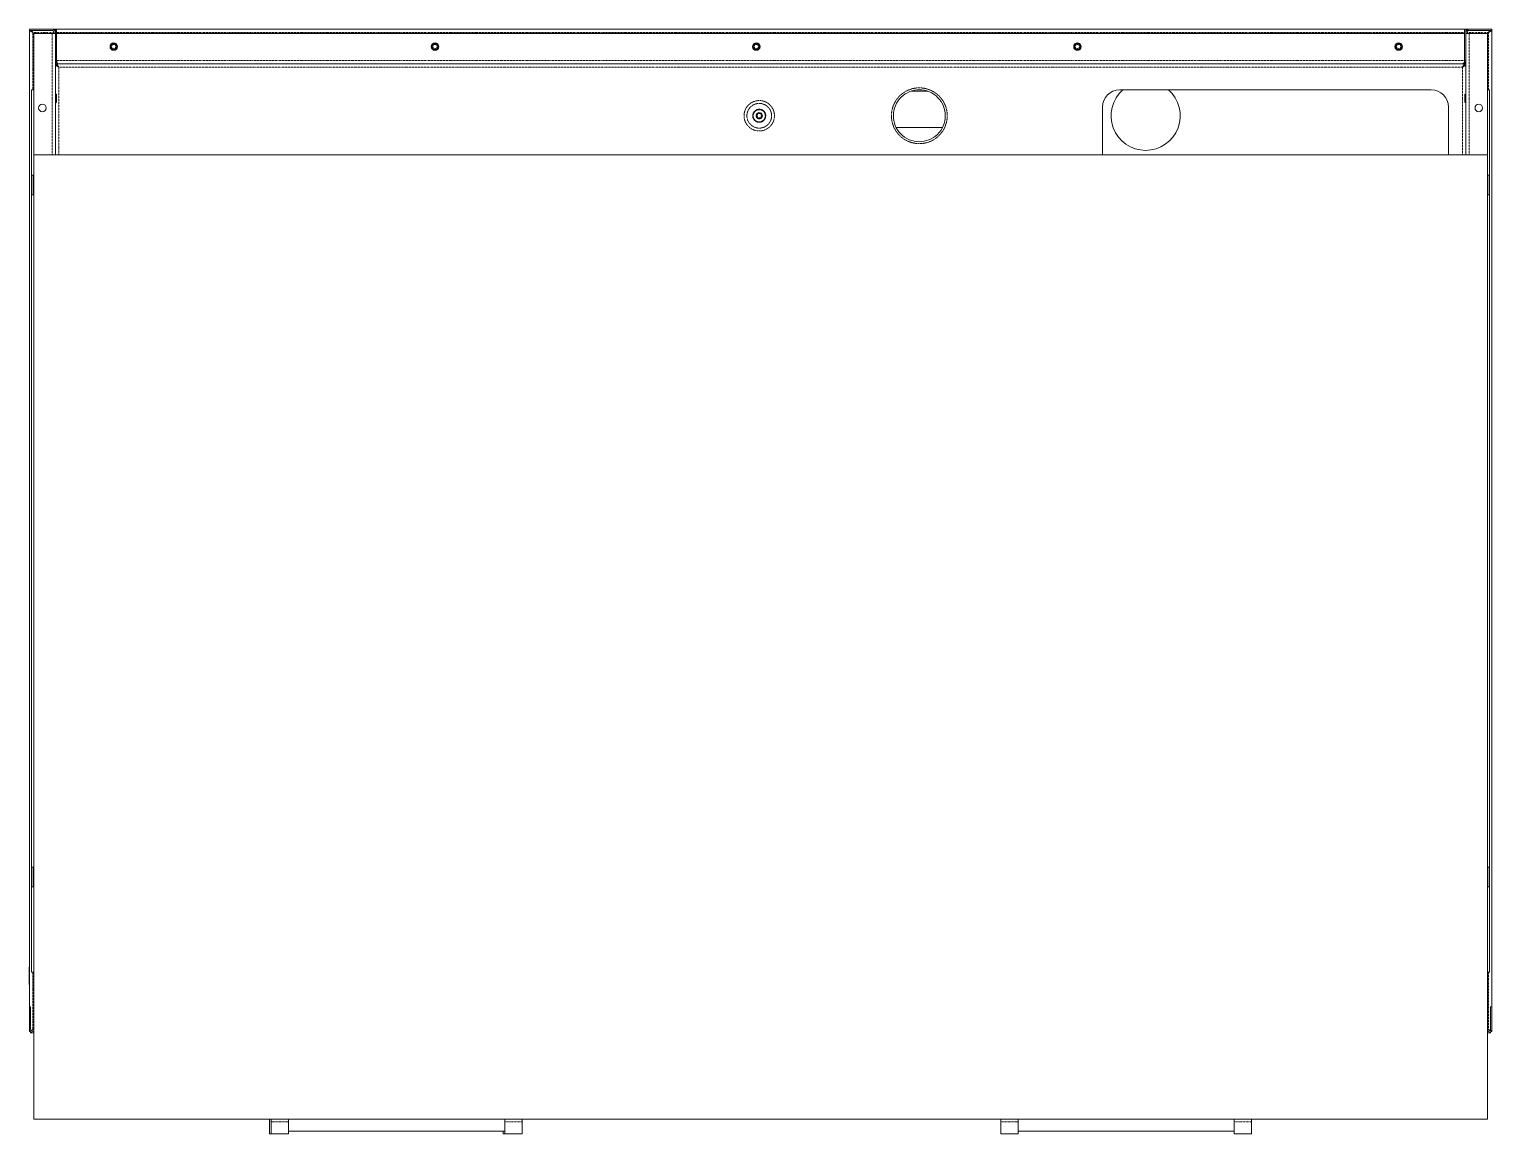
# Model space of a CAD drawing. Header units: millimetres. Extents: x 27602 to 523849, y 322139 to 568360.
# Drawn here: x 129399 to 171654, y 439313 to 471233 of the extents above; entities that cross this region are included whole.
import ezdxf

# ---------------------------------------------------------------- set-up
doc = ezdxf.new("R2010")
doc.units = ezdxf.units.MM
doc.linetypes.add('PHANTOM', pattern=[20, 10, -2, 2, -2, 2, -2])

msp = doc.modelspace()

# ---------------------------------------------------------------- linework, layer by layer
at = {"color": 7, "lineweight": 13, "ltscale": 0.016388}
for p, q in [((129404, 471233), (130059, 471233)), ((129404, 471197), (130059, 471197)), ((170998, 471233), (171654, 471233)), ((170998, 471197), (171654, 471197))]:
    msp.add_line(p, q, dxfattribs=at)
at = {"color": 7, "lineweight": 13, "ltscale": 0.000887533}
for p, q in [((129404, 471233), (129404, 471197)), ((130189, 471233), (130154, 471233)), ((171654, 471197), (171654, 471233))]:
    msp.add_line(p, q, dxfattribs=at)
at = {"color": 7, "lineweight": 13, "ltscale": 1.24954e-05}
for p, q in [((129404, 471197), (129404, 471197)), ((171654, 471197), (171654, 471197)), ((130189, 470328), (130190, 470328)), ((170868, 470328), (170868, 470328)), ((129404, 442269), (129404, 442269)), ((171654, 442269), (171654, 442269))]:
    msp.add_line(p, q, dxfattribs=at)
at = {"color": 7, "lineweight": 13, "ltscale": 0.002785}
for p, q in [((129498, 471139), (129404, 471197)), ((171559, 471139), (171653, 471197))]:
    msp.add_line(p, q, dxfattribs=at)
at = {"color": 7, "lineweight": 13, "ltscale": 0.03937}
for p, q in [((129404, 471197), (129404, 442983)), ((130154, 470328), (130154, 471233)), ((170868, 471233), (130189, 471233)), ((130189, 470328), (130189, 471233)), ((170868, 470328), (170868, 471233)), ((170904, 470328), (170904, 471233)), ((171654, 442269), (171654, 471197)), ((129529, 471108), (129529, 442483)), ((130154, 467608), (130154, 471108)), ((130190, 471108), (170868, 471108)), ((171529, 471108), (171529, 467608)), ((170904, 467608), (170904, 470327)), ((170809, 470233), (130248, 470233)), ((170904, 469341), (170904, 470197)), ((129464, 469483), (129464, 467015)), ((160904, 469483), (169904, 469483)), ((171593, 467015), (171593, 469483)), ((170904, 467608), (170904, 469126)), ((160404, 468983), (160404, 467608)), ((170404, 468983), (170404, 467608)), ((154446, 468394), (155783, 468394)), ((129529, 467608), (171529, 467608)), ((129529, 439733), (129529, 467608)), ((171529, 439733), (171529, 467608)), ((129464, 466452), (129464, 447015)), ((171593, 447015), (171593, 466452)), ((129464, 446452), (129464, 443983)), ((171593, 443983), (171593, 446452)), ((129529, 439733), (171529, 439733)), ((143141, 439391), (136891, 439391)), ((164216, 439391), (157966, 439391))]:
    msp.add_line(p, q, dxfattribs=at)
at = {"color": 7, "lineweight": 13, "ltscale": 0.002086}
for p, q in [((129498, 471139), (129439, 471197)), ((129498, 471139), (129439, 471197)), ((130249, 470138), (130190, 470197)), ((130249, 470138), (130190, 470197)), ((170809, 470138), (170868, 470197)), ((170809, 470138), (170868, 470197))]:
    msp.add_line(p, q, dxfattribs=at)
at = {"color": 7, "lineweight": 13, "ltscale": 0.001739}
for p, q in [((129498, 471139), (129461, 471197)), ((171559, 471139), (171596, 471197))]:
    msp.add_line(p, q, dxfattribs=at)
at = {"color": 7, "lineweight": 13, "ltscale": 0.002362}
for p, q in [((130154, 471233), (130059, 471233)), ((170998, 471233), (170904, 471233)), ((130154, 471108), (130059, 471108))]:
    msp.add_line(p, q, dxfattribs=at)
at = {"color": 7, "lineweight": 13, "ltscale": 0.000887473}
for p, q in [((170904, 471233), (170868, 471233)), ((129439, 442983), (129404, 442983)), ((171653, 442983), (171618, 442983))]:
    msp.add_line(p, q, dxfattribs=at)
at = {"color": 7, "lineweight": 13, "ltscale": 0.002085}
msp.add_line((171559, 471139), (171618, 471197), dxfattribs=at)
msp.add_line((171559, 471139), (171618, 471197), dxfattribs=at)
at = {"color": 7, "linetype": 'PHANTOM', "lineweight": 13, "ltscale": 0.03937}
for p, q in [((129498, 471139), (129498, 469483)), ((130059, 467608), (130059, 471108)), ((170868, 471139), (130189, 471139)), ((170998, 467608), (170998, 471108)), ((171559, 469483), (171559, 471139)), ((170868, 470328), (130190, 470328)), ((170809, 470138), (130249, 470138)), ((130249, 470138), (130249, 467608)), ((170809, 467608), (170809, 470138)), ((129498, 443983), (129498, 442328)), ((171559, 442328), (171559, 443983))]:
    msp.add_line(p, q, dxfattribs=at)
at = {"color": 7, "linetype": 'PHANTOM', "lineweight": 13, "ltscale": 0.015501}
msp.add_line((130118, 471139), (129498, 471139), dxfattribs=at)
at = {"color": 7, "lineweight": 13, "ltscale": 0.013263}
msp.add_line((129529, 471108), (130059, 471108), dxfattribs=at)
at = {"color": 7, "lineweight": 13, "ltscale": 0.000762459}
for p, q in [((130118, 471108), (130118, 471139)), ((130154, 471108), (130154, 471139)), ((170939, 471108), (170939, 471139))]:
    msp.add_line(p, q, dxfattribs=at)
at = {"color": 7, "lineweight": 13, "ltscale": 2.44893e-05}
msp.add_line((130189, 470802), (130190, 470801), dxfattribs=at)
at = {"color": 7, "linetype": 'PHANTOM', "lineweight": 13, "ltscale": 2.25264e-05}
for p, q in [((130189, 470799), (130190, 470798)), ((130189, 470654), (130190, 470653))]:
    msp.add_line(p, q, dxfattribs=at)
at = {"color": 7, "linetype": 'PHANTOM', "lineweight": 13, "ltscale": 1.24954e-05}
msp.add_line((130189, 470733), (130190, 470733), dxfattribs=at)
at = {"color": 7, "lineweight": 13, "ltscale": 0.000125344}
msp.add_line((130189, 470726), (130190, 470721), dxfattribs=at)
at = {"color": 7, "lineweight": 13, "ltscale": 0.019513}
for p, q in [((130190, 471108), (130190, 470328)), ((170868, 470328), (170868, 471108))]:
    msp.add_line(p, q, dxfattribs=at)
at = {"color": 7, "lineweight": 13, "ltscale": 1.24353e-05}
msp.add_line((170868, 470801), (170868, 470801), dxfattribs=at)
at = {"color": 7, "lineweight": 13, "ltscale": 5.09701e-05}
msp.add_line((170868, 470779), (170868, 470781), dxfattribs=at)
at = {"color": 7, "linetype": 'PHANTOM', "lineweight": 13, "ltscale": 1.47992e-05}
msp.add_line((170868, 470760), (170868, 470760), dxfattribs=at)
at = {"color": 7, "lineweight": 13, "ltscale": 0.002363}
msp.add_line((170998, 471108), (170904, 471108), dxfattribs=at)
at = {"color": 7, "linetype": 'PHANTOM', "lineweight": 13, "ltscale": 0.015499}
msp.add_line((171559, 471139), (170939, 471139), dxfattribs=at)
at = {"color": 7, "lineweight": 13, "ltscale": 0.013262}
msp.add_line((171529, 471108), (170998, 471108), dxfattribs=at)
at = {"color": 7, "linetype": 'PHANTOM', "lineweight": 13, "ltscale": 0.000887533}
msp.add_line((130189, 470328), (130154, 470328), dxfattribs=at)
at = {"color": 7, "lineweight": 13, "ltscale": 7.90895e-05}
msp.add_line((130189, 470662), (130190, 470659), dxfattribs=at)
at = {"color": 7, "lineweight": 13, "ltscale": 2.4562e-05}
msp.add_line((130189, 470648), (130190, 470648), dxfattribs=at)
at = {"color": 7, "lineweight": 13, "ltscale": 1.73614e-05}
msp.add_line((170868, 470638), (170867, 470638), dxfattribs=at)
at = {"color": 7, "linetype": 'PHANTOM', "lineweight": 13, "ltscale": 1.83634e-05}
msp.add_line((170868, 470676), (170868, 470675), dxfattribs=at)
at = {"color": 7, "lineweight": 13, "ltscale": 8.12257e-05}
msp.add_line((170868, 470660), (170868, 470663), dxfattribs=at)
at = {"color": 7, "linetype": 'PHANTOM', "lineweight": 13, "ltscale": 0.000887473}
msp.add_line((170868, 470328), (170904, 470328), dxfattribs=at)
at = {"color": 7, "lineweight": 13, "ltscale": 0.000900028}
for p, q in [((130190, 470197), (130154, 470197)), ((130190, 470197), (130190, 470233)), ((170868, 470197), (170868, 470233))]:
    msp.add_line(p, q, dxfattribs=at)
at = {"color": 7, "lineweight": 13, "ltscale": 0.002796}
for p, q in [((130249, 470138), (130154, 470197)), ((130249, 470138), (130190, 470233)), ((170809, 470138), (170868, 470233)), ((170809, 470138), (170904, 470197))]:
    msp.add_line(p, q, dxfattribs=at)
at = {"color": 7, "lineweight": 13, "ltscale": 0.001434}
for p, q in [((130247, 470233), (130190, 470233)), ((170868, 470233), (170810, 470233))]:
    msp.add_line(p, q, dxfattribs=at)
at = {"color": 7, "lineweight": 13, "ltscale": 0.000899968}
for p, q in [((170868, 470233), (170904, 470233)), ((170868, 470197), (170904, 470197))]:
    msp.add_line(p, q, dxfattribs=at)
at = {"color": 7, "lineweight": 13, "ltscale": 0.000900269}
msp.add_line((170904, 470233), (170904, 470197), dxfattribs=at)
at = {"color": 7, "lineweight": 13, "ltscale": 0.001612}
for p, q in [((129529, 469483), (129464, 469483)), ((171529, 469483), (171593, 469483)), ((129529, 467015), (129464, 467015)), ((171529, 467015), (171593, 467015)), ((129529, 466452), (129464, 466452)), ((171529, 466452), (171593, 466452)), ((129529, 447015), (129464, 447015)), ((171529, 447015), (171593, 447015)), ((129529, 446452), (129464, 446452)), ((171529, 446452), (171593, 446452)), ((129529, 443983), (129464, 443983)), ((171529, 443983), (171593, 443983))]:
    msp.add_line(p, q, dxfattribs=at)
at = {"color": 7, "lineweight": 13, "ltscale": 0.000530389}
for p, q in [((130154, 469341), (130169, 469356)), ((130154, 469126), (130169, 469111)), ((170904, 469341), (170889, 469356)), ((170904, 469126), (170889, 469111))]:
    msp.add_line(p, q, dxfattribs=at)
at = {"color": 7, "lineweight": 13, "ltscale": 0.000612634}
for p, q in [((130169, 469356), (130169, 469331)), ((130174, 469356), (130174, 469331))]:
    msp.add_line(p, q, dxfattribs=at)
at = {"color": 7, "lineweight": 13, "ltscale": 0.000125014}
for p, q in [((130174, 469356), (130169, 469356)), ((130174, 469111), (130169, 469111)), ((170884, 469356), (170889, 469356)), ((170884, 469111), (170889, 469111)), ((129399, 444131), (129404, 444131)), ((129399, 443631), (129404, 443631))]:
    msp.add_line(p, q, dxfattribs=at)
at = {"color": 7, "lineweight": 13, "ltscale": 0.005513}
for p, q in [((130169, 469331), (130169, 469111)), ((130174, 469331), (130174, 469111))]:
    msp.add_line(p, q, dxfattribs=at)
at = {"color": 7, "lineweight": 13, "ltscale": 0.000353593}
for p, q in [((130184, 469346), (130174, 469356)), ((130184, 469121), (130174, 469111))]:
    msp.add_line(p, q, dxfattribs=at)
at = {"color": 7, "lineweight": 13, "ltscale": 0.000562653}
msp.add_line((130184, 469346), (130184, 469323), dxfattribs=at)
at = {"color": 7, "lineweight": 13, "ltscale": 0.005062}
msp.add_line((130184, 469323), (130184, 469121), dxfattribs=at)
at = {"color": 7, "lineweight": 13, "ltscale": 0.01199}
msp.add_line((154875, 469444), (155354, 469444), dxfattribs=at)
at = {"color": 7, "lineweight": 13, "ltscale": 0.00035355}
for p, q in [((170874, 469346), (170884, 469356)), ((170874, 469121), (170884, 469111))]:
    msp.add_line(p, q, dxfattribs=at)
at = {"color": 7, "lineweight": 13, "ltscale": 0.002813}
for p, q in [((170874, 469233), (170874, 469346)), ((170874, 469121), (170874, 469233))]:
    msp.add_line(p, q, dxfattribs=at)
at = {"color": 7, "lineweight": 13, "ltscale": 0.003063}
for p, q in [((170884, 469233), (170884, 469356)), ((170884, 469111), (170884, 469233)), ((170889, 469233), (170889, 469356)), ((170889, 469111), (170889, 469233))]:
    msp.add_line(p, q, dxfattribs=at)
at = {"color": 7, "lineweight": 13, "ltscale": 0.002687}
for p, q in [((170904, 469233), (170904, 469341)), ((170904, 469126), (170904, 469233))]:
    msp.add_line(p, q, dxfattribs=at)
at = {"color": 7, "lineweight": 13, "ltscale": 0.014075}
for p, q in [((129464, 466452), (129464, 467015)), ((129512, 466452), (129512, 467015)), ((171545, 467015), (171545, 466452)), ((171593, 467015), (171593, 466452)), ((129464, 446452), (129464, 447015)), ((129512, 446452), (129512, 447015)), ((171545, 447015), (171545, 446452)), ((171593, 447015), (171593, 446452))]:
    msp.add_line(p, q, dxfattribs=at)
at = {"color": 7, "lineweight": 13, "ltscale": 0.0125}
for p, q in [((129399, 444131), (129399, 443631)), ((136391, 439313), (136891, 439313)), ((143641, 439313), (143141, 439313)), ((157466, 439313), (157966, 439313)), ((164716, 439313), (164216, 439313))]:
    msp.add_line(p, q, dxfattribs=at)
at = {"color": 7, "lineweight": 13, "ltscale": 0.016387}
for p, q in [((129404, 442983), (129404, 442328)), ((129439, 442983), (129439, 442328)), ((171618, 442983), (171618, 442328)), ((171653, 442983), (171653, 442328))]:
    msp.add_line(p, q, dxfattribs=at)
at = {"color": 7, "lineweight": 13, "ltscale": 0.001462}
msp.add_line((129404, 442327), (129404, 442269), dxfattribs=at)
at = {"color": 7, "lineweight": 13, "ltscale": 0.000422658}
for p, q in [((129418, 442277), (129404, 442269)), ((129448, 442247), (129439, 442233))]:
    msp.add_line(p, q, dxfattribs=at)
at = {"color": 7, "lineweight": 13, "ltscale": 0.000517117}
msp.add_line((129424, 442269), (129404, 442269), dxfattribs=at)
at = {"color": 7, "lineweight": 13, "ltscale": 0.000516937}
msp.add_line((129439, 442254), (129439, 442233), dxfattribs=at)
at = {"color": 7, "lineweight": 13, "ltscale": 0.001425}
msp.add_line((129439, 442233), (129496, 442233), dxfattribs=at)
at = {"color": 7, "lineweight": 13, "ltscale": 0.001475}
for q in [(129448, 442296), (129456, 442286), (129456, 442286), (129467, 442277)]:
    msp.add_line((129498, 442328), q, dxfattribs=at)
at = {"color": 7, "linetype": 'PHANTOM', "lineweight": 13, "ltscale": 0.00076306}
msp.add_line((129498, 442328), (129529, 442328), dxfattribs=at)
at = {"color": 7, "lineweight": 13, "ltscale": 0.000762579}
for p, q in [((129498, 442269), (129529, 442269)), ((129529, 442233), (129498, 442233))]:
    msp.add_line(p, q, dxfattribs=at)
at = {"color": 7, "linetype": 'PHANTOM', "lineweight": 13, "ltscale": 0.000761918}
msp.add_line((171529, 442328), (171559, 442328), dxfattribs=at)
at = {"color": 7, "lineweight": 13, "ltscale": 0.000749963}
for p, q in [((171529, 442269), (171559, 442269)), ((171559, 442233), (171529, 442233))]:
    msp.add_line(p, q, dxfattribs=at)
at = {"color": 7, "lineweight": 13, "ltscale": 0.001468}
msp.add_line((171559, 442328), (171590, 442278), dxfattribs=at)
at = {"color": 7, "lineweight": 13, "ltscale": 0.001466}
msp.add_line((171559, 442328), (171600, 442286), dxfattribs=at)
msp.add_line((171559, 442328), (171600, 442286), dxfattribs=at)
at = {"color": 7, "lineweight": 13, "ltscale": 0.001464}
msp.add_line((171559, 442328), (171609, 442296), dxfattribs=at)
at = {"color": 7, "lineweight": 13, "ltscale": 0.001437}
msp.add_line((171561, 442233), (171618, 442233), dxfattribs=at)
at = {"color": 7, "lineweight": 13, "ltscale": 0.000429243}
msp.add_line((171609, 442248), (171618, 442233), dxfattribs=at)
at = {"color": 7, "lineweight": 13, "ltscale": 0.000526128}
msp.add_line((171618, 442254), (171618, 442233), dxfattribs=at)
at = {"color": 7, "lineweight": 13, "ltscale": 0.000528591}
msp.add_line((171632, 442269), (171654, 442269), dxfattribs=at)
at = {"color": 7, "lineweight": 13, "ltscale": 0.000433293}
msp.add_line((171639, 442278), (171654, 442269), dxfattribs=at)
at = {"color": 7, "lineweight": 13, "ltscale": 0.00011736}
msp.add_line((129529, 441480), (129528, 441485), dxfattribs=at)
at = {"color": 7, "lineweight": 13, "ltscale": 0.001937}
msp.add_line((136341, 439733), (136341, 439655), dxfattribs=at)
at = {"color": 7, "lineweight": 13, "ltscale": 0.008562}
for p, q in [((136341, 439313), (136341, 439655)), ((136391, 439313), (136391, 439655)), ((136891, 439313), (136891, 439655)), ((143141, 439655), (143141, 439313)), ((143641, 439655), (143641, 439313)), ((157466, 439313), (157466, 439655)), ((157966, 439313), (157966, 439655)), ((164216, 439655), (164216, 439313)), ((164716, 439655), (164716, 439313))]:
    msp.add_line(p, q, dxfattribs=at)
at = {"color": 7, "linetype": 'PHANTOM', "lineweight": 13, "ltscale": 0.001245}
msp.add_line((136341, 439655), (136391, 439655), dxfattribs=at)
at = {"color": 7, "lineweight": 13, "ltscale": 0.001938}
for p, q in [((136391, 439733), (136391, 439655)), ((136891, 439733), (136891, 439655)), ((143141, 439655), (143141, 439733)), ((143641, 439655), (143641, 439733)), ((157466, 439733), (157466, 439655)), ((157966, 439733), (157966, 439655)), ((164216, 439655), (164216, 439733)), ((164716, 439655), (164716, 439733)), ((143091, 439391), (143091, 439313))]:
    msp.add_line(p, q, dxfattribs=at)
at = {"color": 7, "linetype": 'PHANTOM', "lineweight": 13, "ltscale": 0.0125}
for p, q in [((136391, 439655), (136891, 439655)), ((143641, 439655), (143141, 439655)), ((157466, 439655), (157966, 439655)), ((164716, 439655), (164216, 439655))]:
    msp.add_line(p, q, dxfattribs=at)
at = {"color": 7, "lineweight": 13, "ltscale": 0.001245}
for p, q in [((136341, 439313), (136391, 439313)), ((143141, 439313), (143091, 439313))]:
    msp.add_line(p, q, dxfattribs=at)
at = {"color": 7, "lineweight": 13, "ltscale": 0.03937}
for points in [[(130248, 470233), (130240, 470234), (130227, 470239), (130219, 470245), (130208, 470258), (130199, 470275), (130192, 470296), (130190, 470311), (130189, 470328)], [(170809, 470233), (170817, 470234), (170830, 470239), (170838, 470245), (170849, 470258), (170858, 470275), (170865, 470296), (170867, 470311), (170868, 470328)]]:
    msp.add_lwpolyline(points, dxfattribs=at)
for centre, radius in [((131841, 470733), 109), ((141122, 470733), 109), ((150403, 470733), 109), ((159684, 470733), 109), ((168965, 470733), 109), ((129779, 468959), 109), ((171279, 468959), 109), ((150490, 468733), 186)]:
    msp.add_circle(centre, radius, dxfattribs=at)
at = {"color": 7, "linetype": 'PHANTOM', "lineweight": 13, "ltscale": 0.03937}
for centre, radius in [((155115, 468733), 806), ((150490, 468733), 439), ((150490, 468733), 357), ((150490, 468733), 189), ((150490, 468733), 175)]:
    msp.add_circle(centre, radius, dxfattribs=at)
at = {"color": 7, "lineweight": 13, "ltscale": 0.03937}
for centre, radius, start, end in [((130059, 471139), 94.5, 0, 90), ((130059, 471139), 59, 0, 90), ((170998, 471139), 94.5, 90, 180), ((170998, 471139), 59, 90, 180), ((131841, 470733), 91.1, 120, 300), ((131766, 470733), 16.7, 91.0582, 268.9418), ((131765, 470776), 26.7, 271.0582, 28.9418), ((131803, 470797), 16.7, 31.0582, 208.9418), ((131841, 470733), 91.1, 300, 120), ((131841, 470820), 26.7, 211.0582, 328.9418), ((131878, 470797), 16.7, 331.0582, 148.9418), ((131916, 470776), 26.7, 151.0582, 268.9418), ((131915, 470733), 16.7, 271.0582, 88.9418), ((141122, 470733), 91.1, 120, 300), ((141047, 470733), 16.7, 91.0582, 268.9418), ((141046, 470776), 26.7, 271.0582, 28.9418), ((141084, 470797), 16.7, 31.0582, 208.9418), ((141122, 470733), 91.1, 300, 120), ((141122, 470820), 26.7, 211.0582, 328.9418), ((141159, 470797), 16.7, 331.0582, 148.9418), ((141197, 470776), 26.7, 151.0582, 268.9418), ((141196, 470733), 16.7, 271.0582, 88.9418), ((150403, 470733), 91.1, 120, 300), ((150328, 470733), 16.7, 91.0582, 268.9418), ((150327, 470776), 26.7, 271.0582, 28.9418), ((150365, 470797), 16.7, 31.0582, 208.9418), ((150403, 470733), 91.1, 300, 120), ((150403, 470820), 26.7, 211.0582, 328.9418), ((150440, 470797), 16.7, 331.0582, 148.9418), ((150478, 470776), 26.7, 151.0582, 268.9418), ((150477, 470733), 16.7, 271.0582, 88.9418), ((159684, 470733), 91.1, 120, 300), ((159609, 470733), 16.7, 91.0582, 268.9418), ((159608, 470776), 26.7, 271.0582, 28.9418), ((159646, 470797), 16.7, 31.0582, 208.9418), ((159684, 470733), 91.1, 300, 120), ((159684, 470820), 26.7, 211.0582, 328.9418), ((159721, 470797), 16.7, 331.0582, 148.9418), ((159759, 470776), 26.7, 151.0582, 268.9418), ((159758, 470733), 16.7, 271.0582, 88.9418), ((168965, 470733), 91.1, 120, 300), ((168890, 470733), 16.7, 91.0582, 268.9418), ((168889, 470776), 26.7, 271.0582, 28.9418), ((168927, 470797), 16.7, 31.0582, 208.9418), ((168965, 470733), 91.1, 300, 120), ((168965, 470820), 26.7, 211.0582, 328.9418), ((169002, 470797), 16.7, 331.0582, 148.9418), ((169040, 470776), 26.7, 151.0582, 268.9418), ((169039, 470733), 16.7, 271.0582, 88.9418), ((130248, 470328), 94.5, 180, 270), ((131765, 470690), 26.7, 331.0582, 88.9418), ((131803, 470669), 16.7, 151.0582, 328.9418), ((131841, 470646), 26.7, 31.0582, 148.9418), ((131878, 470669), 16.7, 211.0582, 28.9418), ((131916, 470690), 26.7, 91.0582, 208.9418), ((141046, 470690), 26.7, 331.0582, 88.9418), ((141084, 470669), 16.7, 151.0582, 328.9418), ((141122, 470646), 26.7, 31.0582, 148.9418), ((141159, 470669), 16.7, 211.0582, 28.9418), ((141197, 470690), 26.7, 91.0582, 208.9418), ((150327, 470690), 26.7, 331.0582, 88.9418), ((150365, 470669), 16.7, 151.0582, 328.9418), ((150403, 470646), 26.7, 31.0582, 148.9418), ((150440, 470669), 16.7, 211.0582, 28.9418), ((150478, 470690), 26.7, 91.0582, 208.9418), ((159608, 470690), 26.7, 331.0582, 88.9418), ((159646, 470669), 16.7, 151.0582, 328.9418), ((159684, 470646), 26.7, 31.0582, 148.9418), ((159721, 470669), 16.7, 211.0582, 28.9418), ((159759, 470690), 26.7, 91.0582, 208.9418), ((168889, 470690), 26.7, 331.0582, 88.9418), ((168927, 470669), 16.7, 151.0582, 328.9418), ((168965, 470646), 26.7, 31.0582, 148.9418), ((169002, 470669), 16.7, 211.0582, 28.9418), ((169040, 470690), 26.7, 91.0582, 208.9418), ((170809, 470328), 94.5, 270, 0), ((155115, 468733), 750, 61.3521, 241.3521), ((160904, 468983), 500, 90, 180), ((161654, 468733), 1000, 131.4103, 48.5897), ((169904, 468983), 500, 0, 90), ((155115, 468733), 750, 241.3521, 61.3521), ((150490, 468733), 91.1, 120, 300), ((150415, 468733), 16.7, 91.0582, 268.9418), ((150414, 468776), 26.7, 271.0582, 28.9418), ((150414, 468690), 26.7, 331.0582, 88.9418), ((150452, 468797), 16.7, 31.0582, 208.9418), ((150452, 468669), 16.7, 151.0582, 328.9418), ((150490, 468733), 91.1, 300, 120), ((150490, 468820), 26.7, 211.0582, 328.9418), ((150490, 468646), 26.7, 31.0582, 148.9418), ((150527, 468797), 16.7, 331.0582, 148.9418), ((150527, 468669), 16.7, 211.0582, 28.9418), ((150565, 468776), 26.7, 151.0582, 268.9418), ((150565, 468690), 26.7, 91.0582, 208.9418), ((150564, 468733), 16.7, 271.0582, 88.9418), ((129498, 442328), 94.5, 180, 270), ((129498, 442328), 59, 180, 270), ((171559, 442328), 94.5, 270, 0), ((171559, 442328), 59, 270, 0)]:
    msp.add_arc(centre, radius, start, end, dxfattribs=at)

doc.saveas('drawing.dxf')
